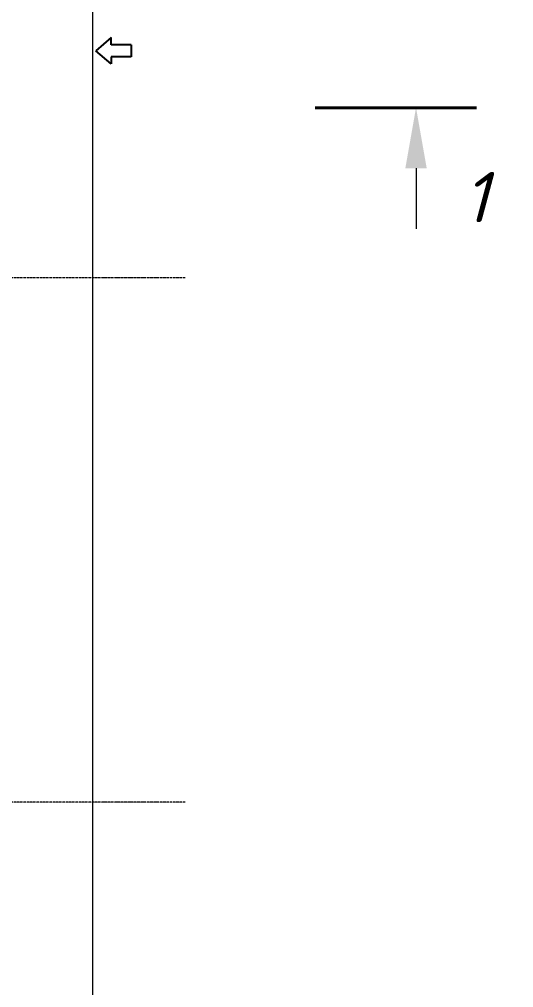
# Model space of a CAD drawing. Header units: millimetres. Extents: x -5016 to 22834, y -6019 to 18943.
# Drawn here: x 20386 to 22834, y 5381 to 10180 of the extents above; entities that cross this region are included whole.
import ezdxf

# ---------------------------------------------------------------- set-up
doc = ezdxf.new("R2010")
doc.units = ezdxf.units.MM
doc.linetypes.add('Осевая 12-2-2', pattern=[16, 12, -2, 0, -2])
doc.linetypes.add('Пунктир 2-1_5', pattern=[3.5, 2, -1.5])
for name, color, linetype, lineweight in [('A-DOOR', 8, 'Continuous', 13), ('A-FLOR', 9, 'Continuous', 13), ('G-ANNO-SYMB', 8, 'Continuous', 13), ('S-GRID', 8, 'Continuous', 13), ('АР_подложка', 8, 'Continuous', 13)]:
    doc.layers.add(name, color=color, linetype=linetype, lineweight=lineweight)
doc.styles.add('ISOCPEUR_I', font='isocpeui.ttf', dxfattribs={"height": 250})

# ---------------------------------------------------------------- blocks, each defined once
blk = doc.blocks.new('INT 19 Дверь входная одностворчатая с остеклением - 1100 х 2480 ОС-Сверху 2-1581826-Этаж 2 - Планировка')
at = {"layer": 'A-DOOR', "lineweight": 25}
for p, q in [((-30, 940), (-30, 841.6)), ((-30, 940), (0, 940)), ((0, 940), (30, 940)), ((30, 940), (30, 841.6)), ((-65, 841.6), (0, 764.1)), ((-30, 841.6), (-65, 841.6)), ((65, 841.6), (0, 764.1)), ((30, 841.6), (65, 841.6))]:
    blk.add_line(p, q, dxfattribs=at)
blk = doc.blocks.new('Разрез - Номер сзади-3578-Этаж 2 - Планировка')
at = {"layer": 'G-ANNO-SYMB'}
blk.add_hatch(color=256, dxfattribs=at).paths.add_polyline_path([(2.471, -3), (3, 0), (3.529, -3)])
at = {"layer": 'G-ANNO-SYMB', "lineweight": 40}
blk.add_line((0, 0), (8, 0), dxfattribs=at)
at = {"layer": 'G-ANNO-SYMB'}
blk.add_line((3, -3), (3, -6), dxfattribs=at)
blk = doc.blocks.new('АР_План_2_этажа')
at = {"layer": 'A-FLOR'}
blk.add_line((22918.2, 3122.6), (22918.2, 20922.6), dxfattribs=at)
at = {"layer": 'G-ANNO-SYMB', "linetype": 'Пунктир 2-1_5'}
blk.add_line((24517.8, 14415.3), (24818.8, 14415.3), dxfattribs=at)
at = {"layer": 'S-GRID', "color": 251, "linetype": 'Осевая 12-2-2', "true_color": 0x646464}
for p, q in [((23375.6, 13572.6), (-1176.1, 13572.6)), ((23375.6, 10972.6), (-1176.1, 10972.6))]:
    blk.add_line(p, q, dxfattribs=at)
at = {"layer": 'A-DOOR', "lineweight": 25, "rotation": 269.9999999999999}
blk.add_blockref('INT 19 Дверь входная одностворчатая с остеклением - 1100 х 2480 ОС-Сверху 2-1581826-Этаж 2 - Планировка', (22168.2, 14697.6), dxfattribs=at)
at = {"layer": 'G-ANNO-SYMB', "extrusion": (0, 0, -1), "xscale": 99.99999999999993, "yscale": 99.99999999999993, "zscale": 99.99999999999993}
blk.add_blockref('Разрез - Номер сзади-3578-Этаж 2 - Планировка', (-24818.8, 14415.3), dxfattribs=at)
at = {"layer": 'G-ANNO-SYMB', "insert": (24752.1, 14097.1), "char_height": 250, "width": 160.337, "attachment_point": 1, "style": 'ISOCPEUR_I', "bg_fill": 3, "box_fill_scale": 0, "bg_fill_color": 256, "bg_fill_true_color": 3254780160, "bg_fill_transparency": 256}
blk.add_mtext('\\fISOCPEUR|b0|i1|c204|p34|;1', dxfattribs=at)

msp = doc.modelspace()

# ---------------------------------------------------------------- block references
at = {"layer": 'АР_подложка'}
msp.add_blockref('АР_План_2_этажа', (-2168, -4673), dxfattribs=at)

doc.saveas('drawing.dxf')
